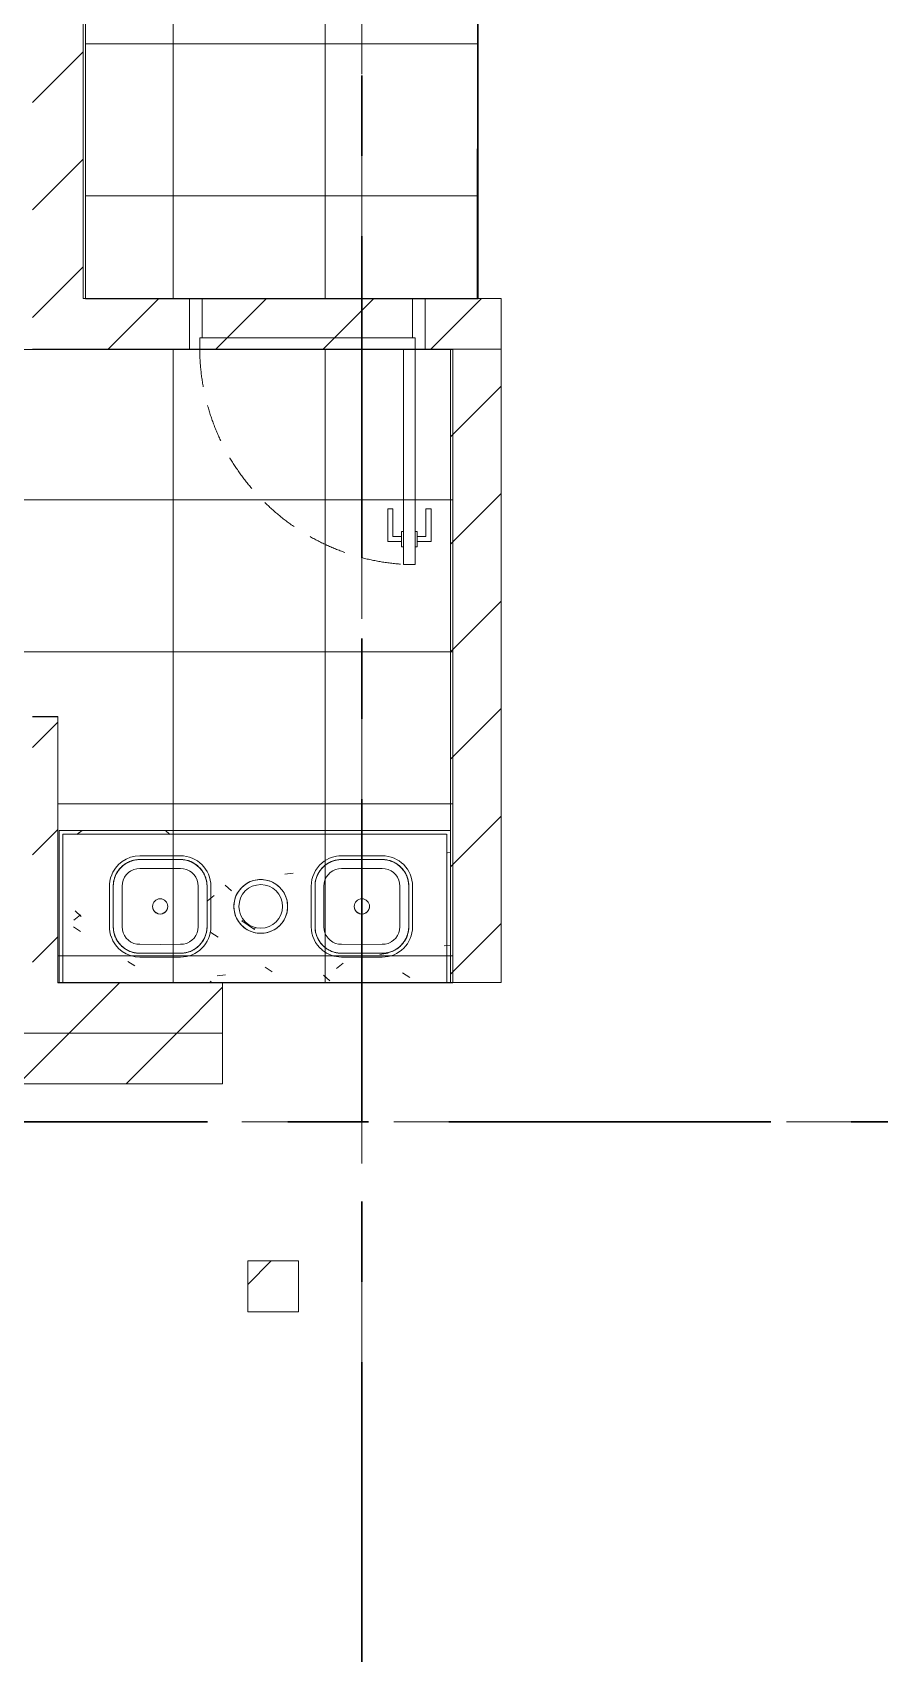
# Model space of a CAD drawing. Header units: millimetres. Extents: x -4000 to 187956, y -58990 to 162485.
# Drawn here: x 4200 to 7543, y 13350 to 19750 of the extents above; entities that cross this region are included whole.
import ezdxf

# ---------------------------------------------------------------- set-up
doc = ezdxf.new("R2010")
doc.units = ezdxf.units.MM
for name, pattern in [('Dash - 1_5mm', [225, 150, -75]), ('Grid Line', [2222.5, 1270, -317.5, 317.5, -317.5]), ('Grid Line 12_5mm', [2150, 1250, -300, 300, -300])]:
    doc.linetypes.add(name, pattern=pattern)
for name, color, linetype, lineweight in [('A-DOOR', 31, 'Continuous', 13), ('A-DOOR-FRAM', 31, 'Continuous', 13), ('A-FLOR', 192, 'Continuous', 13), ('A-FLOR-PATT', 8, 'Continuous', 13), ('A-WALL', 113, 'Continuous', 13), ('A-WALL-PATT', 111, 'Continuous', 13), ('P-SANR-FIXT', 6, 'Continuous', 9), ('S-GRID', 1, 'Continuous', 30)]:
    doc.layers.add(name, color=color, linetype=linetype, lineweight=lineweight)
pattern_1 = [(45, (0, 0), (-212.132, 212.132), [])]
pattern_2 = [(230, (5100, 15999.84), (-728.737, 63.756), [76.2, -838.2]), (175, (5100, 15999.84), (140.972, -764.228), [60.96, -670.56]), (280.451, (5039.3, 16005.16), (-587.77, -700.467), [64.76, -712.36]), (226.184, (5100, 15796.6), (-1084.316, 168.17), [114.3, -1257.3]), (276.636, (5009.6, 15810.7), (-949.61, -989.71), [97.14, -1068.54]), (171.184, (5100, 15796.6), (-949.62, -989.7), [91.44, -1005.84]), (201, (4998.4, 15847.44), (-606.458, 409.06), [76.2, -838.2]), (146, (4998.4, 15847.44), (-247.208, -736.753), [60.96, -670.56]), (251.451, (4947.86, 15881.5), (-853.668, -327.685), [64.76, -712.36]), (217.5, (5100, 15999.84), (-12.3547, -338.22), [33.528, -628.904, 33.528, -647.192, -673.1]), (217.5, (5100, 15999.84), (-12.3547, -338.22), [-1343.152, 33.528, -639.572]), (187.5, (5100, 15999.84), (-267.279, -400.722), [33.528, -354.584, 33.528, -613.664, -256.54]), (187.5, (5100, 15999.84), (-267.279, -400.722), [-1035.304, 33.528, -223.012]), (147.5, (5326.57, 15999.84), (-542.3633, 22.9153), [33.528, -220.472, 33.528, -1810.512]), (147.5, (5326.57, 15999.84), (-542.3633, 22.9153), [-287.528, -758.952, 33.528, -1018.032]), (137.5, (5428.17, 15999.84), (-592.517, -101.707), [33.528, -296.672, 33.528, -492.76, -746.76]), (137.5, (5428.17, 15999.84), (-592.517, -101.707), [-856.488, 33.528, -713.232])]

# ---------------------------------------------------------------- blocks, each defined once
blk = doc.blocks.new('MP_DR_Single Swing_Miscellaneous - 2200x850_FR_SOLID CORE-V678-0_000')
at = {"layer": 'A-DOOR', "color": 163, "lineweight": 15}
for p, q in [((425, -100), (380, -100)), ((380, -820), (380, -880)), ((425, -880), (425, -820))]:
    blk.add_line(p, q, dxfattribs=at)
at = {"layer": 'A-DOOR', "color": 174, "lineweight": 15}
for p, q in [((380, -100), (380, -820)), ((425, -820), (425, -100)), ((380, -880), (380, -950)), ((425, -950), (425, -880)), ((380, -950), (425, -950))]:
    blk.add_line(p, q, dxfattribs=at)
at = {"layer": 'A-DOOR', "lineweight": 9}
for p, q in [((337, -730), (317, -730)), ((317, -730), (317, -860)), ((337, -840), (337, -730)), ((488, -730), (468, -730)), ((468, -730), (468, -840)), ((488, -860), (488, -730)), ((380, -820), (372, -820)), ((372, -820), (372, -840)), ((380, -880), (380, -820)), ((425, -820), (425, -880)), ((433, -820), (425, -820)), ((433, -840), (433, -820)), ((317, -860), (372, -860)), ((372, -840), (337, -840)), ((372, -840), (372, -860)), ((372, -860), (372, -840)), ((372, -860), (372, -880)), ((372, -880), (380, -880)), ((425, -880), (433, -880)), ((433, -860), (433, -840)), ((468, -840), (433, -840)), ((433, -840), (433, -860)), ((433, -880), (433, -860)), ((433, -860), (488, -860))]:
    blk.add_line(p, q, dxfattribs=at)
at = {"layer": 'A-DOOR', "linetype": 'Dash - 1_5mm', "lineweight": 9}
blk.add_arc((433.8, -92.8), 858.8, 180.47741, 266.40757, dxfattribs=at)
at = {"layer": 'A-DOOR-FRAM', "color": 91, "lineweight": 15}
for p, q in [((-465, -100), (-465, 100)), ((-465, 100), (465, 100)), ((465, 100), (465, -100)), ((380, -100), (-465, -100)), ((465, -100), (425, -100))]:
    blk.add_line(p, q, dxfattribs=at)
at = {"layer": 'A-DOOR-FRAM', "color": 71, "lineweight": 15}
for p, q in [((-465, 100), (-465, 98.6)), ((-415, 100), (-465, 100)), ((-415, 100), (-415, 98.6)), ((415, 98.6), (415, 100)), ((415, 100), (465, 100)), ((465, 100), (465, 98.6)), ((380, -100), (425, -100))]:
    blk.add_line(p, q, dxfattribs=at)
at = {"layer": 'A-DOOR-FRAM', "color": 81, "lineweight": 15}
for p, q in [((-465, 98.6), (-465, -100)), ((415, 100), (-415, 100)), ((-415, 100), (-415, -55)), ((-415, 98.6), (-415, -55)), ((415, -55), (415, 100)), ((415, -55), (415, 98.6)), ((465, 98.6), (465, -100)), ((-415, -55), (-425, -55)), ((-425, -55), (-425, -100)), ((425, -55), (-425, -55)), ((-425, -55), (-425, -100)), ((-415, -55), (415, -55)), ((425, -55), (415, -55)), ((425, -100), (425, -55)), ((425, -100), (425, -55)), ((-465, -100), (-425, -100)), ((-425, -100), (380, -100)), ((425, -100), (380, -100)), ((465, -100), (425, -100))]:
    blk.add_line(p, q, dxfattribs=at)
blk = doc.blocks.new('PLM-ClinicSink3Basin - PLM-ClinicSink3Basin-766561-0_000')
at = {"layer": 'P-SANR-FIXT'}
h = blk.add_hatch(dxfattribs=at)
h.set_pattern_fill('FP_38', color=256, style=0, pattern_type=2)
h.set_pattern_definition(pattern_2)
h.paths.add_polyline_path([(780.2, 0), (780.2, -585), (-734.8, -585), (-734.8, 0), (-749.8, 0), (-749.8, -600), (795.2, -600), (795.2, 0)])
h = blk.add_hatch(dxfattribs=at)
h.set_pattern_fill('FP_38', color=256, style=0, pattern_type=2)
h.set_pattern_definition(pattern_2)
h.paths.add_polyline_path([(292.3, 0), (-749.8, 0), (-749.8, -600), (795.2, -600), (795.2, 0), (575.7, 0)])
h.paths.add_polyline_path([(-320, -115), (-292.8, -118.6), (-267.5, -129.1), (-245.8, -145.8), (-229.1, -167.5), (-218.6, -192.8), (-215, -228.6), (-215, -380), (-218.6, -407.2), (-229.1, -432.5), (-245.8, -454.2), (-267.5, -470.9), (-292.8, -481.4), (-320, -485), (-480, -485), (-507.2, -481.4), (-532.5, -470.9), (-554.2, -454.2), (-570.9, -432.5), (-581.4, -407.2), (-585, -380), (-585, -220), (-581.4, -192.8), (-570.9, -167.5), (-554.2, -145.8), (-532.5, -129.1), (-507.2, -118.6), (-480, -115)])
h.paths.add_polyline_path([(316.2, -115), (476.2, -115), (503.4, -118.6), (528.7, -129.1), (550.4, -145.8), (567.1, -167.5), (577.6, -192.8), (581.2, -228.6), (581.2, -380), (577.6, -407.2), (567.1, -432.5), (550.4, -454.2), (528.7, -470.9), (503.4, -481.4), (476.2, -485), (316.2, -485), (289, -481.4), (263.7, -470.9), (241.9, -454.2), (225.3, -432.5), (214.8, -407.2), (211.2, -380), (211.2, -220), (214.8, -192.8), (225.3, -167.5), (241.9, -145.8), (263.7, -129.1), (292.3, -118.1)])
h.paths.add_polyline_path([(-0.8, -213.8), (21.6, -216.7), (42.4, -225.3), (60.2, -239), (73.9, -256.9), (82.5, -277.7), (85.5, -300), (82.5, -322.3), (73.9, -343.1), (60.2, -361), (42.4, -374.7), (21.6, -383.3), (-0.8, -386.2), (-23.1, -383.3), (-43.9, -374.7), (-61.7, -361), (-75.4, -343.1), (-84.1, -322.3), (-87, -300), (-84.1, -277.7), (-75.4, -256.9), (-61.7, -239), (-43.9, -225.3), (-23.1, -216.7)])
for p, q in [((-749.8, 0), (-734.8, 0)), ((-734.8, 0), (-749.8, 0)), ((150.2, 0), (-749.8, 0)), ((-749.8, 0), (150.2, 0)), ((-734.8, -1.6), (-734.8, 0)), ((-734.8, 0), (-734.8, -1.6)), ((795.2, 0), (150.2, 0)), ((150.2, 0), (795.2, 0)), ((780.2, 0), (795.2, 0)), ((795.2, 0), (780.2, 0)), ((-749.8, -600), (-749.8, -0.2)), ((-749.8, -0.2), (-749.8, -600)), ((-749.8, -0.2), (-749.8, -600)), ((-749.8, -600), (-749.8, -0.2)), ((-734.8, -3.9), (-734.8, -1.7)), ((-734.8, -1.7), (-734.8, -3.9)), ((-734.8, -6.4), (-734.8, -4)), ((-734.8, -4), (-734.8, -6.4)), ((-734.8, -585), (-734.8, -7.3)), ((-734.8, -7.3), (-734.8, -585)), ((780.2, -0.2), (780.2, -5.4)), ((780.2, -5.4), (780.2, -0.2)), ((780.2, -6.1), (780.2, -584.6)), ((780.2, -584.6), (780.2, -6.1)), ((795.2, -600), (795.2, -0.2)), ((795.2, -600), (795.2, -0.2)), ((795.2, -600), (795.2, -0.2)), ((795.2, -0.2), (795.2, -600)), ((-480, -100), (-320, -100)), ((-320, -115), (-480, -115)), ((-480, -115), (-320, -115)), ((-320, -115), (-480, -115)), ((316.2, -100), (476.2, -100)), ((476.2, -115), (316.2, -115)), ((316.2, -115), (476.2, -115)), ((476.2, -115), (316.2, -115)), ((-600, -380), (-600, -220)), ((-585, -220), (-585, -380)), ((-585, -380), (-585, -220)), ((-585, -220), (-585, -380)), ((-215, -380), (-215, -220)), ((-215, -220), (-215, -380)), ((-215, -380), (-215, -220)), ((-200, -220), (-200, -228.6)), ((-200, -229.4), (-200, -380)), ((196.2, -228.6), (196.2, -220)), ((196.2, -380), (196.2, -229.5)), ((211.2, -220), (211.2, -380)), ((211.2, -380), (211.2, -220)), ((211.2, -220), (211.2, -380)), ((581.2, -380), (581.2, -220)), ((581.2, -220), (581.2, -380)), ((581.2, -380), (581.2, -220)), ((596.2, -220), (596.2, -380)), ((-480, -485), (-320, -485)), ((-320, -485), (-480, -485)), ((-480, -485), (-320, -485)), ((-320, -500), (-480, -500)), ((316.2, -485), (476.2, -485)), ((476.2, -485), (316.2, -485)), ((316.2, -485), (476.2, -485)), ((476.2, -500), (316.2, -500)), ((795.2, -600), (-749.8, -600)), ((-749.8, -600), (795.2, -600)), ((-749.8, -600), (795.2, -600)), ((795.2, -600), (-749.8, -600)), ((780.2, -585), (-733.8, -585)), ((-733.8, -585), (780.2, -585))]:
    blk.add_line(p, q, dxfattribs=at)
at = {"layer": 'P-SANR-FIXT', "flags": 128}
for points in [[(-513, -120.3), (-517, -121.7), (-520.9, -123.3), (-524.7, -125), (-528.5, -126.9), (-532.2, -128.9)], [(-480, -115), (-484.2, -115.1), (-488.4, -115.3), (-492.6, -115.8), (-496.7, -116.3), (-500.9, -117.1), (-505, -118), (-509, -119.1), (-512.4, -120.2)], [(-293.9, -118.3), (-298, -117.3), (-302.2, -116.5), (-306.3, -115.9), (-310.5, -115.4), (-314.7, -115.1), (-318.9, -115), (-320, -115)], [(-267.5, -129.1), (-270.5, -127.4), (-274.3, -125.5), (-278.1, -123.7), (-282, -122.1), (-285.9, -120.7), (-289.9, -119.4), (-292.8, -118.6)], [(283.2, -120.3), (279.2, -121.7), (275.3, -123.3), (271.5, -125), (267.7, -126.9), (264, -128.9)], [(316.2, -115), (312, -115.1), (307.8, -115.3), (303.6, -115.8), (299.5, -116.3), (295.3, -117.1), (291.2, -118), (287.2, -119.1), (283.7, -120.2)], [(502.2, -118.3), (498.2, -117.3), (494, -116.5), (489.9, -115.9), (485.7, -115.4), (481.5, -115.1), (477.3, -115), (476.2, -115)], [(528.7, -129.1), (525.7, -127.4), (521.9, -125.5), (518.1, -123.7), (514.2, -122.1), (510.3, -120.7), (506.3, -119.4), (503.4, -118.6)], [(-570.9, -167.5), (-572.6, -170.5), (-574.5, -174.3), (-576.3, -178.1), (-577.9, -182), (-579.3, -185.9), (-580.6, -189.9), (-581.4, -192.8)], [(-555.3, -146.8), (-558.2, -149.9), (-560.9, -153.1), (-563.5, -156.4), (-566, -159.8), (-568.4, -163.3), (-570.6, -166.8)], [(-542.7, -135.8), (-546, -138.4), (-549.2, -141.1), (-552.3, -143.9), (-554.2, -145.8)], [(-540.7, -185.1), (-545.8, -196), (-548.9, -207.8), (-549.7, -220)], [(-532.5, -129.1), (-535.8, -131), (-539.3, -133.3), (-541.7, -135.1)], [(-515.3, -159.6), (-525, -166.4), (-533.6, -175), (-540.5, -184.7)], [(-480, -150.3), (-492.2, -151.1), (-504, -154.2), (-514.8, -159.3)], [(-320, -150.3), (-400, -150), (-480, -150.3)], [(-285.1, -159.3), (-296, -154.2), (-307.8, -151.1), (-320, -150.3)], [(-259.6, -184.7), (-266.4, -175), (-275, -166.4), (-284.7, -159.5)], [(-246.8, -144.7), (-249.9, -141.8), (-253.1, -139.1), (-256.4, -136.5), (-259.8, -134), (-263.3, -131.6), (-266.8, -129.4)], [(-250.3, -220), (-251.1, -207.8), (-254.2, -196), (-259.3, -185.2)], [(-235.8, -157.3), (-238.4, -154), (-241.1, -150.8), (-243.9, -147.7), (-245.8, -145.8)], [(-229.1, -167.5), (-231, -164.2), (-233.3, -160.7), (-235.1, -158.3)], [(-220.3, -187), (-221.7, -183), (-223.3, -179.1), (-225, -175.3), (-226.9, -171.5), (-228.9, -167.8)], [(-215, -220), (-215.1, -215.8), (-215.3, -211.6), (-215.8, -207.4), (-216.3, -203.3), (-217.1, -199.1), (-218, -195), (-219.1, -191), (-220.2, -187.6)], [(225.3, -167.5), (223.6, -170.5), (221.7, -174.3), (219.9, -178.1), (218.3, -182), (216.9, -185.9), (215.6, -189.9), (214.8, -192.8)], [(240.9, -146.8), (238, -149.9), (235.3, -153.1), (232.7, -156.4), (230.2, -159.8), (227.8, -163.3), (225.6, -166.8)], [(253.5, -135.8), (250.2, -138.4), (247, -141.1), (243.9, -143.9), (241.9, -145.8)], [(255.5, -185.1), (250.4, -196), (247.3, -207.8), (246.5, -220)], [(263.7, -129.1), (260.4, -131), (256.9, -133.3), (254.5, -135.1)], [(280.8, -159.6), (271.2, -166.4), (262.6, -175), (255.7, -184.7)], [(316.2, -150.3), (304, -151.1), (292.2, -154.2), (281.4, -159.3)], [(476.2, -150.3), (396.2, -150), (316.2, -150.3)], [(511.1, -159.3), (500.2, -154.2), (488.4, -151.1), (476.2, -150.3)], [(536.6, -184.7), (529.8, -175), (521.2, -166.4), (511.5, -159.5)], [(549.3, -144.7), (546.3, -141.8), (543.1, -139.1), (539.8, -136.5), (536.4, -134), (532.9, -131.6), (529.3, -129.4)], [(545.9, -220), (545.1, -207.8), (542, -196), (536.9, -185.2)], [(560.4, -157.3), (557.8, -154), (555.1, -150.8), (552.3, -147.7), (550.4, -145.8)], [(567.1, -167.5), (565.2, -164.2), (562.8, -160.7), (561.1, -158.3)], [(575.9, -187), (574.5, -183), (572.9, -179.1), (571.2, -175.3), (569.3, -171.5), (567.3, -167.8)], [(581.2, -220), (581.1, -215.8), (580.9, -211.6), (580.4, -207.4), (579.8, -203.3), (579.1, -199.1), (578.2, -195), (577.1, -191), (576, -187.6)], [(-581.7, -193.9), (-582.7, -198), (-583.5, -202.2), (-584.1, -206.3), (-584.6, -210.5), (-584.9, -214.7), (-585, -218.9), (-585, -220)], [(-549.7, -220), (-550, -300), (-549.7, -380)], [(-250.3, -380), (-250, -300), (-250.3, -220)], [(214.5, -193.9), (213.5, -198), (212.7, -202.2), (212.1, -206.3), (211.6, -210.5), (211.3, -214.7), (211.2, -218.9), (211.2, -220)], [(246.5, -220), (246.2, -300), (246.5, -380)], [(545.9, -380), (546.2, -300), (545.9, -220)], [(-585, -380), (-584.9, -384.2), (-584.7, -388.4), (-584.2, -392.6), (-583.7, -396.7), (-582.9, -400.9), (-582, -405), (-580.9, -409), (-579.8, -412.4)], [(-549.7, -380), (-548.9, -392.2), (-545.8, -404), (-540.7, -414.8)], [(-259.3, -414.9), (-254.2, -404), (-251.1, -392.2), (-250.3, -380)], [(-218.3, -406.1), (-217.3, -402), (-216.5, -397.8), (-215.9, -393.7), (-215.4, -389.5), (-215.1, -385.3), (-215, -381.1), (-215, -380)], [(211.2, -380), (211.3, -384.2), (211.5, -388.4), (211.9, -392.6), (212.5, -396.7), (213.3, -400.9), (214.2, -405), (215.3, -409), (216.3, -412.4)], [(246.5, -380), (247.3, -392.2), (250.4, -404), (255.5, -414.8)], [(536.9, -414.9), (542, -404), (545.1, -392.2), (545.9, -380)], [(577.9, -406.1), (578.9, -402), (579.7, -397.8), (580.3, -393.7), (580.8, -389.5), (581.1, -385.3), (581.2, -381.1), (581.2, -380)], [(-579.7, -413), (-578.3, -417), (-576.7, -420.9), (-575, -424.7), (-573.1, -428.5), (-571.1, -432.2)], [(-570.9, -432.5), (-569, -435.8), (-566.7, -439.3), (-564.9, -441.7)], [(-564.2, -442.7), (-561.6, -446), (-558.9, -449.2), (-556.1, -452.3), (-554.2, -454.2)], [(-540.4, -415.3), (-533.6, -425), (-525, -433.6), (-515.3, -440.5)], [(-514.9, -440.7), (-504, -445.8), (-492.2, -448.9), (-480, -449.7)], [(-320, -449.7), (-307.8, -448.9), (-296, -445.8), (-285.2, -440.7)], [(-284.7, -440.4), (-275, -433.6), (-266.4, -425), (-259.5, -415.3)], [(-244.7, -453.2), (-241.8, -450.1), (-239.1, -446.9), (-236.5, -443.6), (-234, -440.2), (-231.6, -436.7), (-229.4, -433.2)], [(-229.1, -432.5), (-227.4, -429.5), (-225.5, -425.7), (-223.7, -421.9), (-222.1, -418), (-220.7, -414.1), (-219.4, -410.1), (-218.6, -407.2)], [(216.5, -413), (217.9, -417), (219.5, -420.9), (221.2, -424.7), (223.1, -428.5), (225.1, -432.2)], [(225.3, -432.5), (227.2, -435.8), (229.5, -439.3), (231.3, -441.7)], [(232, -442.7), (234.5, -446), (237.2, -449.2), (240.1, -452.3), (242, -454.2)], [(255.8, -415.3), (262.6, -425), (271.2, -433.6), (280.9, -440.5)], [(281.3, -440.7), (292.2, -445.8), (304, -448.9), (316.2, -449.7)], [(476.2, -449.7), (488.4, -448.9), (500.1, -445.8), (511, -440.7)], [(511.5, -440.4), (521.2, -433.6), (529.8, -425), (536.6, -415.3)], [(551.5, -453.2), (554.4, -450.1), (557.1, -446.9), (559.7, -443.6), (562.2, -440.2), (564.5, -436.7), (566.7, -433.2)], [(567.1, -432.5), (568.8, -429.5), (570.7, -425.7), (572.5, -421.9), (574.1, -418), (575.5, -414.1), (575.7, -413.3)], [(576, -412.4), (576.8, -410.1), (577.6, -407.2)], [(-553.2, -455.3), (-550.1, -458.2), (-546.9, -460.9), (-543.6, -463.5), (-540.2, -466), (-536.7, -468.4), (-533.2, -470.6)], [(-532.5, -470.9), (-529.5, -472.6), (-525.7, -474.5), (-521.9, -476.3), (-518, -477.9), (-514.1, -479.3), (-510.1, -480.6), (-507.2, -481.4)], [(-506.1, -481.7), (-502, -482.7), (-497.8, -483.5), (-493.7, -484.1), (-489.5, -484.6), (-485.3, -484.9), (-481.1, -485), (-480, -485)], [(-480, -449.7), (-400, -450), (-320, -449.7)], [(-320, -485), (-315.8, -484.9), (-311.6, -484.7), (-307.4, -484.2), (-303.3, -483.7), (-299.1, -482.9), (-295, -482), (-291, -480.9), (-287.6, -479.8)], [(-287, -479.7), (-283, -478.3), (-279.1, -476.7), (-275.3, -475), (-271.5, -473.1), (-267.8, -471.1)], [(-267.5, -470.9), (-264.2, -469), (-260.7, -466.7), (-258.3, -464.9)], [(-257.3, -464.2), (-254, -461.6), (-250.8, -458.9), (-247.7, -456.1), (-245.8, -454.2)], [(243, -455.3), (246.1, -458.2), (249.3, -460.9), (252.6, -463.5), (256, -466), (259.5, -468.4), (263, -470.6)], [(263.7, -470.9), (266.7, -472.6), (270.4, -474.5), (274.3, -476.3), (278.1, -477.9), (282.1, -479.3), (286.1, -480.6), (289, -481.4)], [(290.1, -481.7), (294.2, -482.7), (298.3, -483.5), (302.5, -484.1), (306.7, -484.6), (310.9, -484.9), (315.1, -485), (316.2, -485)], [(316.2, -449.7), (396.2, -450), (476.2, -449.7)], [(476.2, -485), (480.4, -484.9), (484.6, -484.7), (488.8, -484.2), (492.9, -483.7), (497, -482.9), (501.1, -482), (505.2, -480.9), (508.6, -479.8)], [(509.2, -479.7), (513.2, -478.3), (517.1, -476.7), (520.9, -475), (524.7, -473.1), (528.4, -471.1)], [(528.7, -470.9), (532, -469), (535.5, -466.7), (537.9, -464.9)], [(538.9, -464.2), (542.2, -461.6), (545.4, -458.9), (548.5, -456.1), (550.4, -454.2)]]:
    blk.add_lwpolyline(points, dxfattribs=at)
at = {"layer": 'P-SANR-FIXT'}
for centre, radius, start, end in [((-480, -220), 120, 90, 180), ((-480, -220), 105, 90, 180), ((-480, -220), 105, 90, 180), ((-480, -220), 105, 112.01283, 123.40731), ((-480, -220), 105, 106.65132, 112.01283), ((-480, -220), 105, 90, 106.65132), ((-320, -220), 120, 50.13393, 90), ((-320, -220), 105, 73.34868, 90), ((-320, -220), 105, 0, 90), ((-320, -220), 105, 0, 90), ((-320, -220), 105, 67.98717, 73.34868), ((-320, -220), 105, 56.59269, 67.98717), ((316.2, -220), 120, 90, 180), ((316.2, -220), 105, 90, 180), ((316.2, -220), 105, 90, 180), ((316.2, -220), 105, 112.01283, 123.40731), ((316.2, -220), 105, 106.65132, 112.01283), ((316.2, -220), 105, 90, 106.65132), ((476.2, -220), 120, 18.50104, 90), ((476.2, -220), 105, 73.34868, 90), ((476.2, -220), 105, 0, 90), ((476.2, -220), 105, 0, 90), ((476.2, -220), 105, 67.98717, 73.34868), ((476.2, -220), 105, 56.59269, 67.98717), ((-480, -220), 105, 163.34868, 180), ((-480, -220), 105, 157.98717, 163.34868), ((-480, -220), 105, 146.59269, 157.98717), ((-480, -220), 105, 140.38019, 146.59269), ((-480, -220), 105, 129.61981, 140.38019), ((-480, -220), 105, 123.40731, 129.61981), ((-320, -220), 105, 50.38019, 56.59269), ((-320, -220), 105, 39.61981, 50.38019), ((-320, -220), 120, 0, 49.83059), ((-320, -220), 105, 33.40731, 39.61981), ((-320, -220), 105, 22.01283, 33.40731), ((-320, -220), 105, 16.65132, 22.01283), ((-320, -220), 105, 360, 16.65132), ((316.2, -220), 105, 163.34868, 180), ((316.2, -220), 105, 157.98717, 163.34868), ((316.2, -220), 105, 146.59269, 157.98717), ((316.2, -220), 105, 140.38019, 146.59269), ((316.2, -220), 105, 129.61981, 140.38019), ((316.2, -220), 105, 123.40731, 129.61981), ((476.2, -220), 105, 50.38019, 56.59269), ((476.2, -220), 105, 39.61981, 50.38019), ((476.2, -220), 105, 33.40731, 39.61981), ((476.2, -220), 105, 22.01283, 33.40731), ((476.2, -220), 105, 16.65132, 22.01283), ((476.2, -220), 105, 360, 16.65132), ((476.2, -220), 120, 0, 18), ((-0.8, -300), 86.2, 90, 270), ((-0.8, -300), 86.2, 90, 270), ((-0.8, -300), 86.2, 270, 90), ((-0.8, -300), 86.2, 270, 90), ((-400, -300), 30, 0, 180), ((-400, -300), 30, 360, 180), ((-400, -300), 30, 180, 360), ((-400, -300), 30, 180, 360), ((396.2, -300), 30, 0, 180), ((396.2, -300), 30, 360, 180), ((396.2, -300), 30, 180, 360), ((396.2, -300), 30, 180, 360), ((-480, -380), 120, 180, 270), ((-480, -380), 105, 180, 196.65132), ((-480, -380), 105, 180, 270), ((-480, -380), 105, 180, 270), ((-320, -380), 105, 270, 0), ((-320, -380), 105, 270, 0), ((-320, -380), 120, 310.16941, 0), ((-320, -380), 105, 343.34868, 360), ((316.2, -380), 120, 180, 270), ((316.2, -380), 105, 180, 196.65132), ((316.2, -380), 105, 180, 270), ((316.2, -380), 105, 180, 270), ((476.2, -380), 105, 270, 0), ((476.2, -380), 105, 270, 0), ((476.2, -380), 105, 343.34868, 360), ((476.2, -380), 120, 342, 0), ((-480, -380), 105, 196.65132, 202.01283), ((-480, -380), 105, 202.01283, 213.40731), ((-480, -380), 105, 213.40731, 219.61981), ((-480, -380), 105, 219.61981, 230.38019), ((-320, -380), 105, 309.61981, 320.38019), ((-320, -380), 105, 320.38019, 326.59269), ((-320, -380), 105, 326.59269, 337.98717), ((-320, -380), 105, 337.98717, 343.34868), ((316.2, -380), 105, 196.65132, 202.01283), ((316.2, -380), 105, 202.01283, 213.40731), ((316.2, -380), 105, 213.40731, 219.61981), ((316.2, -380), 105, 219.61981, 230.38019), ((476.2, -380), 120, 270, 341.49896), ((476.2, -380), 105, 309.61981, 320.38019), ((476.2, -380), 105, 320.38019, 326.59269), ((476.2, -380), 105, 326.59269, 337.98717), ((476.2, -380), 105, 337.98717, 343.34868), ((-480, -380), 105, 230.38019, 236.59269), ((-480, -380), 105, 236.59269, 247.98717), ((-480, -380), 105, 247.98717, 253.34868), ((-480, -380), 105, 253.34868, 270), ((-320, -380), 120, 270, 309.86607), ((-320, -380), 105, 270, 286.65132), ((-320, -380), 105, 286.65132, 292.01283), ((-320, -380), 105, 292.01283, 303.40731), ((-320, -380), 105, 303.40731, 309.61981), ((316.2, -380), 105, 230.38019, 236.59269), ((316.2, -380), 105, 236.59269, 247.98717), ((316.2, -380), 105, 247.98717, 253.34868), ((316.2, -380), 105, 253.34868, 270), ((476.2, -380), 105, 270, 286.65132), ((476.2, -380), 105, 286.65132, 292.01283), ((476.2, -380), 105, 292.01283, 303.40731), ((476.2, -380), 105, 303.40731, 309.61981)]:
    blk.add_arc(centre, radius, start, end, dxfattribs=at)
at = {"layer": 'P-SANR-FIXT', "color": 253}
for radius, start, end in [(106.2, 90, 270), (106.2, 0, 180), (86.2, 0, 180), (106.2, 270, 90), (106.2, 180, 360), (86.2, 180, 360)]:
    blk.add_arc((-0.8, -300), radius, start, end, dxfattribs=at)
at = {"layer": 'P-SANR-FIXT', "color": 252}
for radius, start, end in [(106.2, 360, 180), (86.2, 0, 180), (106.2, 180, 360), (86.2, 180, 0)]:
    blk.add_arc((-0.8, -300), radius, start, end, dxfattribs=at)
at = {"layer": 'P-SANR-FIXT', "color": 254}
for start, end in [(150, 165), (135, 150), (120, 135), (105, 120), (90, 105), (75, 90), (60, 75), (45, 60), (30, 45), (15, 30), (165, 180), (180, 195), (0, 15), (345, 0), (195, 210), (210, 225), (225, 240), (300, 315), (315, 330), (330, 345), (240, 255), (255, 270), (270, 285), (285, 300)]:
    blk.add_arc((-0.8, -300), 106.2, start, end, dxfattribs=at)
blk = doc.blocks.new('CMF2_NHAXUONG_A_rvt-1-0_000')
at = {"layer": 'A-FLOR-PATT', "lineweight": 9}
h = blk.add_hatch(dxfattribs=at)
h.set_pattern_fill('FP_25', color=252, style=0, pattern_type=2)
h.set_pattern_definition([(89.998, (160159.3, 137898.8), (-600, 0.021), []), (179.998, (160159.3, 137898.8), (-0.021, -600), [])])
h.paths.add_polyline_path([(154749.9, 498.9), (160009.4, 498.9), (160009.3, 1898.5), (156700.3, 1898.5), (156700.4, 1498.5), (156600.4, 1498.5), (156600.4, 2298.5), (158059, 2298.5), (158059, 5748.6), (156099.9, 5748.4), (156099.9, 4399.9), (155999.9, 4399.9), (155999.9, 5748.5), (154749.9, 5748.5), (154749.9, 751.9)])
h.paths.add_polyline_path([(160209.3, 1748.7), (165509.4, 1749.4), (165509.1, 3698.3), (162659.1, 3698.3), (162659.1, 3548.4), (162459.1, 3548.4), (162459.1, 4948.7), (161059.3, 4948.8), (161059.3, 4898.3), (160209.4, 4898.9), (160209.3, 3698.4), (160859.1, 3698.4), (160859.1, 3498.4), (160209.1, 3498.4), (160209.3, 1920)])
h.paths.add_polyline_path([(158997.5, 2198.5), (159409.4, 2198.5), (159409.4, 3498.6), (158258.8, 3498.6), (158258.8, 2198.5), (158714, 2198.5)])
h.paths.add_polyline_path([(159280.9, 3698.4), (160009.1, 3698.4), (160009.1, 4898.7), (159959, 4898.6), (159959.9, 5848.6), (158258.6, 5848.6), (158258.6, 3698.4)])
h.paths.add_polyline_path([(83409, 5348.5), (85559, 5348.5), (85559, 6948.5), (83409, 6948.5), (83409, 5424.1)])
h.paths.add_polyline_path([(83209.3, 5348.6), (83209.3, 10108.8), (82009.3, 10108.8), (82009.3, 8808.8), (80984.3, 8808.8), (80984, 7248.5), (82234, 7248.5), (82234, 5348.6)])
h.paths.add_polyline_path([(80485.4, 6361), (80784.3, 6361), (80784.3, 8808.8), (79759.3, 8808.8), (79759.3, 10108.8), (78559.3, 10108.8), (78559.3, 6361), (79918.5, 6361)])
h.paths.add_polyline_path([(79959.3, 9008.8), (81809.3, 9008.8), (81809.3, 10208.8), (79959.3, 10208.8), (79959.3, 10096.2)])
h.paths.add_polyline_path([(5374.6, 15998.7), (5859, 15998.7), (5859, 18498.6), (509, 18498.6), (509, 17048.6), (4299.8, 17048.6), (4299.8, 15998.7), (5091.1, 15998.7)])
h.paths.add_polyline_path([(4409, 18698.6), (5959, 18698.6), (5959, 20998.6), (4409, 20998.6), (4409, 19440.5)])
h.paths.add_polyline_path([(509, 21198.6), (5859, 21198.6), (5859, 24898.3), (3969.3, 24898.3), (3969.3, 22848.6), (4609.3, 22848.6), (4609.3, 22743.9), (3769.3, 22743.9), (3769.3, 24698.7), (509, 24698.7), (509, 22798.6), (2129.3, 22798.6), (2129.3, 23198.6), (2229.3, 23198.6), (2229.3, 22398.6), (509, 22398.6), (509, 21776.6)])
h.paths.add_polyline_path([(4249.8, 73948.5), (5800.2, 73948.6), (5800.2, 76398.6), (4359, 76398.6), (4359, 76098.6), (509.3, 76098.7), (509.3, 73998.6), (4159, 73998.6), (4159, 74648.7), (4249.8, 74648.7), (4249.8, 74338.3)])
h.paths.add_polyline_path([(161750.2, 73948.5), (161750.2, 74640), (161850.2, 74640), (161850.3, 73998.6), (165509.4, 73998.7), (165509.4, 76098.7), (161659.5, 76098.6), (161659.5, 76398.6), (160200, 76398.6), (160200, 73948.6), (161548.4, 73948.6)])
h.paths.add_polyline_path([(161548.4, 76598.6), (161659, 76598.6), (161659, 78298.6), (160209, 78298.6), (160209, 76598.6)])
h.paths.add_polyline_path([(5091.1, 76598.6), (5809.5, 76598.6), (5809.5, 78298.6), (4359.5, 78298.6), (4359.5, 76598.6)])
h.paths.add_polyline_path([(160199.7, 78498.6), (161659.3, 78498.7), (161659.6, 78798.6), (165509.6, 78798.7), (165509.1, 80348.6), (161859.5, 80348.6), (161859.5, 80048.7), (161750, 80048.7), (161750, 80948.7), (160200.2, 80948.3), (160200, 80178.5)])
h.paths.add_polyline_path([(5709.5, 78498.6), (5709.5, 80948.3), (4250, 80948.3), (4250, 80299.3), (4149.8, 80299.3), (4149.8, 80348.6), (509.3, 80348.6), (508.9, 78798.7), (4159.2, 78798.6), (4159.5, 78498.6), (5091.1, 78498.6)])
h.paths.add_polyline_path([(86109.5, 132101.2), (86109.5, 133323.8), (84609.5, 133323.8), (84609.5, 132101.2)])
h.paths.add_polyline_path([(83259.5, 132200.9), (84409.5, 132200.9), (84409.5, 133523.8), (85259.5, 133523.8), (85259.3, 134848.4), (83259.5, 134848.4), (83259.5, 132740.2)])
h.paths.add_polyline_path([(87459.3, 132201.2), (87459.3, 134848.6), (85459.5, 134848.2), (85459.5, 133523.8), (86309.5, 133526.1), (86309.5, 132201.2), (86721, 132201.2)])
h.paths.add_polyline_path([(11209.2, 135098.7), (11209, 140698.7), (6109.3, 140698.7), (6109.3, 139698.7), (6059, 139698.7), (6059, 139098.7), (9550.3, 139098.7), (9550.3, 139498.7), (9650.3, 139498.7), (9650.3, 138698.7), (7959.6, 138698.7), (7959.6, 135098.7), (9859, 135098.8), (9859, 137148.7), (9259, 137148.7), (9259, 137348.7), (10059, 137348.7), (10059, 135098.8), (10759.9, 135098.7)])
h.paths.add_polyline_path([(156349.9, 135098.8), (156349.9, 136499.7), (156449.9, 136499.7), (156449.9, 135098.8), (158059.1, 135098.8), (158059.1, 138698.7), (156349.9, 138698.7), (156349.9, 139498.7), (156449.9, 139498.7), (156449.9, 139098.7), (159959.7, 139098.7), (159959.7, 140698.8), (154809.2, 140698.6), (154808.9, 135098.8)])
h.paths.add_polyline_path([(162549.8, 135998.6), (162549.8, 137398.7), (162659, 137398.7), (162659, 137248.8), (165509.4, 137248.8), (165509.6, 139448.5), (160159.5, 139448.5), (160159.5, 137398.7), (160750.2, 137398.7), (160750.2, 137298.7), (160149.8, 137298.7), (160149.8, 135998.8), (161548.4, 135998.7)])
h.paths.add_polyline_path([(3449.8, 135998.7), (5900.2, 135998.7), (5900.2, 137297.6), (5248.6, 137297.6), (5248.6, 137398.7), (5859, 137398.7), (5859, 139448.7), (509.4, 139448.7), (509.4, 137248.8), (3449.8, 137249.9), (3449.8, 136244.3)])
h.paths.add_polyline_path([(6059, 137398.7), (7159.6, 137398.7), (7159.6, 138698.7), (6059, 138698.7), (6059, 137412.3)])
h.paths.add_polyline_path([(158858.9, 137398.7), (159959, 137398.7), (159959, 138698.7), (158858.9, 138698.7), (158858.9, 137412.3)])
at = {"layer": 'A-WALL-PATT', "lineweight": 9}
h = blk.add_hatch(dxfattribs=at)
h.set_pattern_fill('FP_13', color=250, style=0, pattern_type=2)
h.set_pattern_definition(pattern_1)
h.paths.add_polyline_path([(4199.8, 18499.9), (4399.8, 18499.9), (4399.8, 20999.9), (4199.8, 20999.9), (4199.8, 19440.5)])
h = blk.add_hatch(dxfattribs=at)
h.set_pattern_fill('FP_13', color=250, style=0, pattern_type=2)
h.set_pattern_definition(pattern_1)
h.paths.add_polyline_path([(5849.8, 18499.9), (6049.8, 18499.9), (6049.8, 18699.9), (4399.8, 18699.9), (4399.8, 18499.9), (5091.1, 18499.9)])
h = blk.add_hatch(dxfattribs=at)
h.set_pattern_fill('FP_13', color=250, style=0, pattern_type=2)
h.set_pattern_definition(pattern_1)
h.paths.add_polyline_path([(6049.8, 16000), (6049.8, 18499.9), (5849.8, 18499.9), (5849.8, 16000)])
h = blk.add_hatch(dxfattribs=at)
h.set_pattern_fill('FP_13', color=250, style=0, pattern_type=2)
h.set_pattern_definition(pattern_1)
h.paths.add_polyline_path([(4199.8, 15800), (4299.8, 15800), (4299.8, 17050), (4199.8, 17050), (4199.8, 15936.4)])
h = blk.add_hatch(dxfattribs=at)
h.set_pattern_fill('FP_13', color=250, style=0, pattern_type=2)
h.set_pattern_definition(pattern_1)
h.paths.add_polyline_path([(4299.8, 15800), (4949.8, 15800), (4949.8, 16000), (4299.8, 16000), (4299.8, 15936.4)])
h = blk.add_hatch(dxfattribs=at)
h.set_pattern_fill('FP_13', color=250, style=0, pattern_type=2)
h.set_pattern_definition(pattern_1)
h.paths.add_polyline_path([(1123, 15600), (4949.8, 15600), (4949.8, 15800), (999.8, 15800), (999.8, 15600)])
h = blk.add_hatch(dxfattribs=at)
h.set_pattern_fill('FP_13', color=250, style=0, pattern_type=2)
h.set_pattern_definition(pattern_1)
h.paths.add_polyline_path([(5049.8, 14700), (5249.8, 14700), (5249.8, 14900.1), (5049.8, 14900.1), (5049.8, 14768.4)])
at = {"layer": 'A-FLOR', "color": 93, "lineweight": 15}
for p, q in [((4409, 18699.9), (4409, 20998.6)), ((5959, 20998.6), (5959, 18699.9)), ((4409, 18699.9), (4409, 18698.7)), ((4409.7, 18698.6), (4819.8, 18698.6)), ((5749.8, 18698.6), (5959, 18698.6)), ((5959, 18698.6), (5959, 18699.9)), ((509, 18498.6), (5664.8, 18498.6)), ((5709.8, 18498.6), (5664.8, 18498.6)), ((5709.8, 18498.6), (5849.8, 18498.6)), ((5859, 18498.6), (5849.8, 18498.6)), ((5859, 16000), (5859, 18498.6)), ((4199.9, 17048.6), (4299.8, 17048.6)), ((4299.8, 17048.6), (4299.8, 16000)), ((5859, 16000), (5859, 15998.7)), ((4299.8, 15998.7), (4949.8, 15998.7)), ((5859, 15998.7), (4949.8, 15998.7))]:
    blk.add_line(p, q, dxfattribs=at)
at = {"layer": 'A-FLOR', "color": 94, "lineweight": 15}
for p, q in [((4409, 20998.6), (4409, 18699.9)), ((5959, 18699.9), (5959, 20998.6)), ((5664.8, 18498.6), (509, 18498.6)), ((5849.8, 18498.6), (5709.8, 18498.6)), ((5859, 15998.7), (5859, 16000)), ((4949.8, 15998.7), (5859, 15998.7))]:
    blk.add_line(p, q, dxfattribs=at)
at = {"layer": 'A-FLOR', "color": 81, "lineweight": 15}
for p, q in [((4409, 18698.7), (4409, 18699.9)), ((4819.8, 18698.6), (4409.7, 18698.6)), ((4819.8, 18698.6), (5749.8, 18698.6)), ((5959, 18698.6), (5749.8, 18698.6)), ((5959, 18699.9), (5959, 18698.6)), ((5664.8, 18498.6), (5709.8, 18498.6)), ((5849.8, 18498.6), (5859, 18498.6)), ((5859, 18498.6), (5859, 16000)), ((4299.8, 17048.6), (4199.9, 17048.6)), ((4299.8, 16000), (4299.8, 17048.6)), ((4299.8, 16000), (4299.8, 15998.7)), ((4949.8, 15998.7), (4299.8, 15998.7))]:
    blk.add_line(p, q, dxfattribs=at)
at = {"layer": 'A-FLOR', "color": 71, "lineweight": 15}
for p, q in [((5749.8, 18698.6), (4819.8, 18698.6)), ((4299.8, 15998.7), (4299.8, 16000))]:
    blk.add_line(p, q, dxfattribs=at)
at = {"layer": 'A-WALL', "color": 90, "lineweight": 15}
for p, q in [((4399.8, 18699.9), (4399.8, 20999.9)), ((6049.8, 18699.9), (4399.8, 18699.9)), ((6049.8, 18499.9), (6049.8, 18699.9)), ((4199.8, 18499.9), (4399.8, 18499.9)), ((4399.8, 18499.9), (5849.8, 18499.9)), ((5849.8, 18499.9), (5849.8, 16000)), ((6049.8, 16000), (6049.8, 18499.9)), ((4299.8, 17050), (4199.8, 17050)), ((4299.8, 16000), (4299.8, 17050)), ((4949.8, 16000), (4299.8, 16000)), ((4949.8, 15800), (4949.8, 16000)), ((5849.8, 16000), (6049.8, 16000)), ((4949.8, 15800), (999.8, 15800)), ((4199.8, 15800), (4299.8, 15800)), ((4299.8, 15800), (4949.8, 15800)), ((4949.8, 15600), (4949.8, 15800)), ((999.8, 15600), (4949.8, 15600)), ((5049.8, 14900.1), (5049.8, 14700)), ((5249.8, 14900.1), (5049.8, 14900.1)), ((5249.8, 14700), (5249.8, 14900.1)), ((5049.8, 14700), (5249.8, 14700))]:
    blk.add_line(p, q, dxfattribs=at)
at = {"layer": 'A-WALL', "color": 35, "lineweight": 15}
for p, q in [((5749.8, 18699.9), (4819.8, 18699.9)), ((4819.8, 18499.9), (4819.8, 18699.9)), ((5749.8, 18499.9), (5749.8, 18699.9)), ((4819.8, 18499.9), (5749.8, 18499.9)), ((5849.8, 18499.9), (5849.8, 18498.6)), ((6049.8, 16000), (6049.8, 18499.9)), ((6049.8, 16000), (5859, 16000)), ((4949.8, 15800), (4949.8, 15600)), ((999.8, 15600), (4949.8, 15600)), ((5049.8, 14900.1), (5049.8, 14700)), ((5049.8, 14900.1), (5249.8, 14900.1)), ((5249.8, 14700), (5249.8, 14900.1)), ((5249.8, 14700), (5049.8, 14700))]:
    blk.add_line(p, q, dxfattribs=at)
at = {"layer": 'A-WALL', "color": 53, "lineweight": 15}
for p, q in [((5849.8, 18499.9), (6049.8, 18499.9)), ((5849.8, 18498.6), (5849.8, 16599.8)), ((5859, 16000), (5849.8, 16000)), ((4949.8, 15800), (4199.8, 15800))]:
    blk.add_line(p, q, dxfattribs=at)
at = {"layer": 'A-WALL', "color": 255, "lineweight": 15}
blk.add_line((5849.8, 16599.8), (5849.8, 16000), dxfattribs=at)
at = {"layer": 'S-GRID', "linetype": 'Grid Line 12_5mm', "lineweight": 9}
for p, q in [((5500, 161185.2), (5500, -16487.4)), ((-824.3, 15450), (183641.1, 15450))]:
    blk.add_line(p, q, dxfattribs=at)
at = {"layer": 'A-DOOR', "color": 250, "lineweight": 9}
blk.add_blockref('MP_DR_Single Swing_Miscellaneous - 2200x850_FR_SOLID CORE-V678-0_000', (5284.8, 18599.9), dxfattribs=at)
at = {"layer": 'P-SANR-FIXT', "color": 250, "lineweight": 9, "rotation": 180}
blk.add_blockref('PLM-ClinicSink3Basin - PLM-ClinicSink3Basin-766561-0_000', (5100, 15999.8), dxfattribs=at)

msp = doc.modelspace()

# ---------------------------------------------------------------- block references
at = {"lineweight": 5}
msp.add_blockref('CMF2_NHAXUONG_A_rvt-1-0_000', (0, 0), dxfattribs=at)

# ---------------------------------------------------------------- next in the draw order: linework, layer by layer
at = {"layer": 'S-GRID', "linetype": 'Grid Line'}
for p, q in [((5500, 161185.2), (5500, -16487.4)), ((-824.3, 15450), (183641.1, 15450))]:
    msp.add_line(p, q, dxfattribs=at)

doc.saveas('drawing.dxf')
